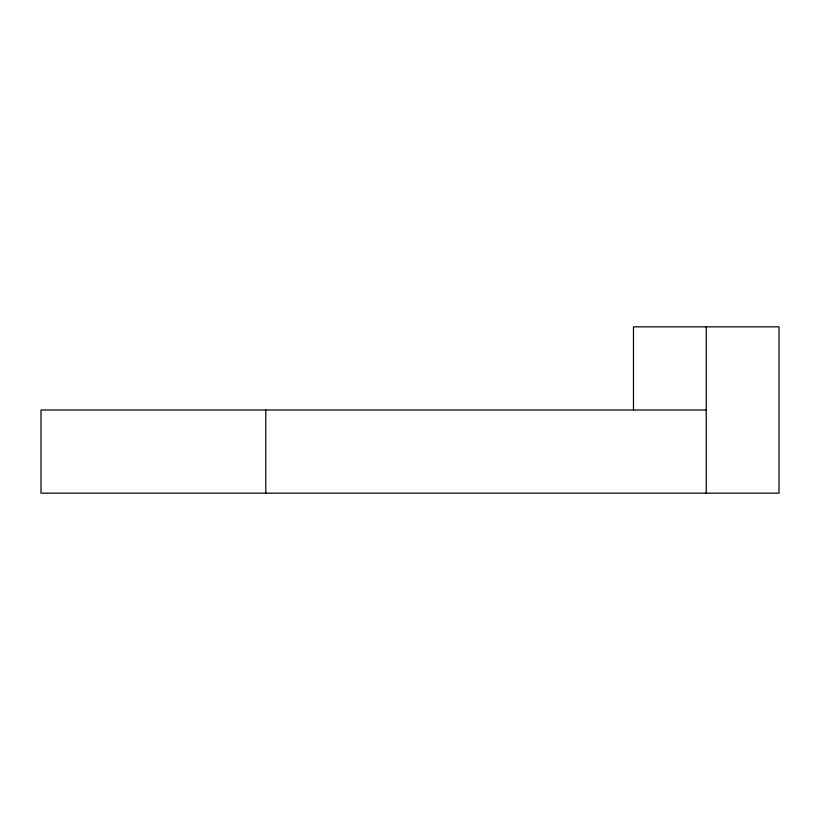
<?xml version="1.0" encoding="UTF-8"?>
<svg xmlns="http://www.w3.org/2000/svg" width="820" height="820" viewBox="0 0 820 820"><rect width="100%" height="100%" fill="white"/><g stroke="black" fill="none" stroke-linecap="round" stroke-linejoin="round"><path stroke-width="1.23" d="M706.235 410L41 410L41 493.158L779 493.158L779 326.842L633.481 326.842L633.481 410M706.235 326.842L706.235 493.158M265.782 410L265.782 493.158"/></g></svg>
